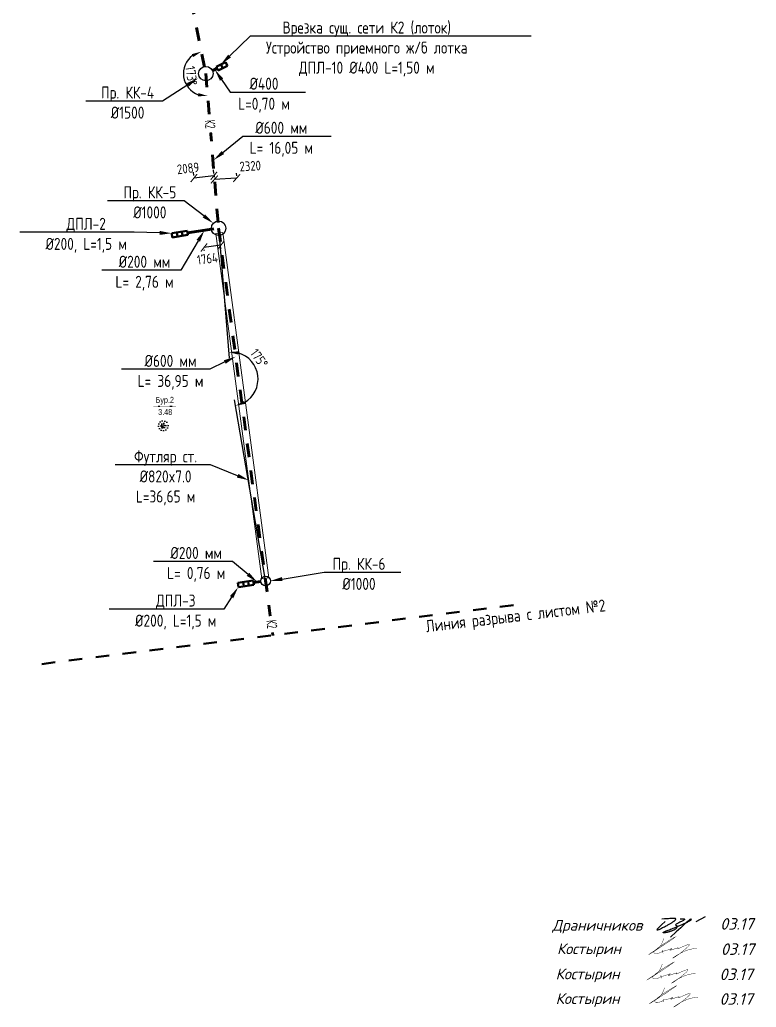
# Model space of a CAD drawing. Header units: millimetres. Extents: x 20530397 to 31271313, y 32794167 to 33532929.
# Drawn here: x 25903322 to 25979847, y 33197458 to 33300070 of the extents above; entities that cross this region are included whole.
import ezdxf
from ezdxf import colors
from ezdxf.entities.mleader import LeaderData, LeaderLine
from ezdxf.math import Vec2, Vec3

# ---------------------------------------------------------------- set-up
doc = ezdxf.new("R2010")
doc.units = ezdxf.units.MM
doc.linetypes.add('CONTI', pattern=[1, 0, 1])
doc.linetypes.add('Штриховая', pattern=[2822.222232818605, 1411.1111164093, -1411.111116409305])
for name, color, linetype in [('BORE', 7, 'CONTI'), ('Выноски', 7, 'Continuous'), ('РАМКА', 7, 'Continuous')]:
    doc.layers.add(name, color=color, linetype=linetype)
for name, color, linetype, lineweight in [('ВК_Текст', 7, 'Continuous', 25), ('Колодца К2', 30, 'Continuous', 30), ('Лотки К2', 30, 'Continuous', 30), ('подпись', 7, 'Continuous', 25), ('Труба К2', 7, 'Continuous', 60)]:
    doc.layers.add(name, color=color, linetype=linetype, lineweight=lineweight)
doc.styles.add('GOST 2.304', font='GOST_0.TTF')
doc.styles.add('GOST_100', font='cs_gost2304.shx', dxfattribs={"width": 0.7, "height": 300})
doc.styles.add('ISO', font='isocpeur.ttf', dxfattribs={"oblique": 15, "height": 2.5})
doc.styles.add('SHRFT', font='TXT', dxfattribs={"width": 0.75})
doc.styles.get("Standard").update_dxf_attribs({"font": 'arial.ttf'})
doc.dimstyles.new('ISO-25', dxfattribs={"dimtxt": 2.5, "dimasz": 2.5, "dimexe": 1.25, "dimexo": 0.625, "dimtad": 1, "dimtxsty": 'Standard', "dimcen": 2.5, "dimadec": 0, "dimazin": 0, "dimtfac": 1, "dimtmove": 0, "dimatfit": 3, "dimfxl": 1, "dimarcsym": 0})
doc.dimstyles.new('STANDARD$0', dxfattribs={"dimscale": 100, "dimtxt": 2.5, "dimasz": 1, "dimexe": 0.5, "dimexo": 2, "dimgap": 1, "dimtad": 1, "dimdec": 0, "dimzin": 0, "dimdsep": 46, "dimtxsty": 'Standard', "dimblk1": 'OBLIQUE', "dimblk2": 'OBLIQUE', "dimsah": 1, "dimcen": 2, "dimadec": 0, "dimazin": 0, "dimtfac": 1, "dimtdec": 4, "dimtofl": 0, "dimtmove": 2, "dimatfit": 3, "dimldrblk": 'OBLIQUE', "dimfxl": 1, "dimtolj": 1, "dimtzin": 0, "dimarcsym": 0})

# ---------------------------------------------------------------- blocks, each defined once
blk = doc.blocks.new('*U4')
at = {"color": 255}
blk.add_wipeout([(-200.00000000000006, 125), (199.99999999999994, 125), (199.9999999999999, -125.00000000000006), (-200.0000000000001, -125.00000000000006)], dxfattribs=at)
at = {"layer": 'ВК_Текст', "insert": (0, 0), "char_height": 250, "attachment_point": 5, "style": 'GOST_100'}
blk.add_mtext('К2', dxfattribs=at)
blk = doc.blocks.new('Косов')
at = {"layer": 'подпись', "color": 5, "lineweight": 30, "const_width": 0.07513148009015776}
blk.add_lwpolyline([(0, 0), (-0.07328898886044044, -0.1937150149605031), (-0.1397563794203052, -0.3641328199355485), (-0.2004995418305953, -0.5143439100787646), (-0.2566158462445856, -0.6474387805438937), (-0.3092026628130498, -0.7665079264847918), (-0.3593573616903996, -0.8746418430550875), (-0.4081773130269539, -0.9749310254086367), (-0.4567598869757603, -1.070465968698954), (-0.506434094245833, -1.16395799083557), (-0.5594555077707355, -1.256601700749684), (-0.6183113410436363, -1.349212530128284), (-0.6854888075556573, -1.442605910658244), (-0.7634751207976933, -1.537597274026666), (-0.8547574942615483, -1.63500205192031), (-0.961823141439254, -1.735635676026163), (-1.087159275821705, -1.840313578031214), (-1.232196190668674, -1.949572188416596), (-1.394136498312946, -2.06283193284105), (-1.569125890850955, -2.179234235757235), (-1.753310060384592, -2.297920521618266), (-1.942834699013019, -2.418032214876803), (-2.133845498833807, -2.538710739985959), (-2.322488151948392, -2.659097521398508), (-2.504908350455707, -2.778333983567336), (-2.674847880744665, -2.893545159917949), (-2.816432906361342, -2.993790519765867), (-2.91138568514566, -3.066113141399114), (-2.941428474932991, -3.097556103105944), (-2.888283533561207, -3.075162483174381), (-2.733673118867273, -2.98597535989245), (-2.459319488689516, -2.817037811548403), (-2.046944900863537, -2.555392916430264), (-1.490260853404379, -2.19603471256903), (-0.8309358050285027, -1.765761076967124), (-0.1226274546318109, -1.29932084636971), (0.5810064988913837, -0.8314628575220695), (1.226308356647905, -0.3969359471695952), (1.75962041974276, -0.03048895205745339), (2.127284989280724, 0.2331292910689626), (2.275644366369534, 0.3591699454646005), (2.169348876885579, 0.3239603392578374), (1.846280945803073, 0.14813246007202), (1.362631022866253, -0.1366055395955073), (0.7745895578216277, -0.4985455072475133), (0.1383470004134324, -0.9059792903869948), (-0.4899061996122782, -1.327198736516607), (-1.053979592510814, -1.730495693139119), (-1.497682728534755, -2.084162007757413), (-1.778595489148529, -2.363301329384626), (-1.909379080644158, -2.570264513074903), (-1.916465040521189, -2.714214215392758), (-1.826284906282808, -2.804313092902703), (-1.665270215426744, -2.849723802169251), (-1.459852505455046, -2.859608999757029), (-1.236463313868398, -2.843131342230322), (-1.021534178167485, -2.80945348615387), (-0.8365743664082856, -2.76655938966951), (-0.683404068875916, -2.71771821722939), (-0.5589212064107869, -2.665020434862754), (-0.4600236998535365, -2.610556508599416), (-0.3836094700441208, -2.556416904468506), (-0.3265764378231779, -2.504692088499723), (-0.2858225240324828, -2.457472526722427), (-0.2582456495113092, -2.416848685166201), (-0.2409497057733461, -2.384538506196805), (-0.2318624670194822, -2.360769837525936), (-0.2291176781220656, -2.345398003201581), (-0.2308490839552633, -2.338278327271723), (-0.2351904293911957, -2.339266133784463), (-0.2402754593051668, -2.348216746787671), (-0.2442379185692971, -2.364985490329559), (-0.2452115520557072, -2.389427688457886), (-0.2418676145284735, -2.420898252668849), (-0.2350274003013055, -2.456750444249906), (-0.2260497135798687, -2.493837111936728), (-0.2162933585684641, -2.529011104464871), (-0.2071171394713929, -2.559125270569893), (-0.1998798604931835, -2.581032458987465), (-0.1959403258383645, -2.59158551845303), (-0.1966573397105549, -2.587637297702145), (-0.2029241089587686, -2.567317067644581), (-0.2137714510074602, -2.533859787885831), (-0.2277645859251152, -2.491776840205716), (-0.2434687337783998, -2.445579606383944), (-0.2594491146376185, -2.399779468200109), (-0.2742709485696651, -2.35888780743403), (-0.2864994556423426, -2.327416005865416), (-0.2946998559259555, -2.309875445273974), (-0.2969990816911832, -2.309120716355551), (-0.2897709140379447, -2.321379245470894), (-0.2689508462667618, -2.341221667896889), (-0.230474371680657, -2.363218618910537), (-0.170276983580834, -2.381940733788497), (-0.08429417527122496, -2.391958647807883), (0.03153855994764854, -2.387842996245467), (0.1812857287720817, -2.364164414378251), (0.3660650047072522, -2.317628573146862), (0.5752067284893201, -2.253481286147348), (0.7950944076617361, -2.179103402639726), (1.012111549766132, -2.101875771883556), (1.21264166234937, -2.029179243138856), (1.383068252950125, -1.968394665665528), (1.509774829115486, -1.926902888723248), (1.579144898385721, -1.912084761572032), (1.583010662750439, -1.928610911074429), (1.534999101974563, -1.970311074503684), (1.454185890268946, -2.028304766736028), (1.359646701844667, -2.093711502647466), (1.270457210912127, -2.157650797114229), (1.205693091681951, -2.211242165012209), (1.184430018363628, -2.24560512121775), (1.225743665168466, -2.251859180606857), (1.342211195730442, -2.224131152077007), (1.520415731369667, -2.168577020612133), (1.740441882831419, -2.094360065217074), (1.982374260862116, -2.010643564897123), (2.226297476203854, -1.926590798657458), (2.452296139603732, -1.851365045503144), (2.640454861804301, -1.794129584439474), (2.770858253551296, -1.764047694471515), (2.830399574328794, -1.767019887128185), (2.833206678580609, -1.795895604034172), (2.800216069490489, -1.840261519337673), (2.752364250240362, -1.889704307187117), (2.71058772401534, -1.933810641730702), (2.695822993998718, -1.962167197116855), (2.729006563373787, -1.964360647494004), (2.831074935323613, -1.929977667010348), (3.015668041441813, -1.852548153736848), (3.267239526957837, -1.74137490143471), (3.562946465513505, -1.609703927787791), (3.879945930748363, -1.470781250479604), (4.195394996301729, -1.337852887194117), (4.486450735814742, -1.224164855614958), (4.730270222926492, -1.142963173425983), (4.904010531278118, -1.107493858310818), (4.990464882817378, -1.127502892461166), (4.994971092719879, -1.198736116099781), (4.928503124469444, -1.313439333957149), (4.802034941550573, -1.463858350763871), (4.62654050744527, -1.642238971250549), (4.412993785638037, -1.840827000147783), (4.172368739612693, -2.051868242186174), (3.915639332853516, -2.267608502096323), (3.65274303159913, -2.481060775397168), (3.38947131310988, -2.688306820762477), (3.130579157403645, -2.886195587654242), (2.880821544496484, -3.071576025534455), (2.644953454405822, -3.241297083865334), (2.4277298671484, -3.392207712108757), (2.233905762739596, -3.521156859727057), (2.06823612119706, -3.624993476182112), (1.935649452800817, -3.700824862479521), (1.841768388879245, -3.746791725798175), (1.792389091022187, -3.761293124860572), (1.79330772082335, -3.742728118389095), (1.850320439871666, -3.68949576510613), (1.969223409760616, -3.599995123734175), (2.155812792080724, -3.472625252995613), (2.415884748423196, -3.305785211612829), (2.752626198529015, -3.100845159682081), (3.158787094745776, -2.871059662794551), (3.624508147569486, -2.632654387915295), (4.139930067496607, -2.401855002009484), (4.695193565022691, -2.194887172042286), (5.280439350646247, -2.02797656497853), (5.885808134861236, -1.917348847783387), (6.50144062816571, -1.879229687421912)], dxfattribs=at)
blk = doc.blocks.new('Драничников')
at = {"layer": 'подпись', "color": 5, "lineweight": 30}
for points in [[(1.856487378461338, 1.954604087917232), (0.9443946431343875, 1.144106291818275), (0.3477724536323876, 0.5765809232253787), (0.01854924306553585, 0.216034698386693), (-0.09134655545642545, 0.0264743335503681), (-0.02998650882352649, -0.02809345503533223), (0.1545578160740888, 0.01633804887757151), (0.4142148523466176, 0.1237755615372862), (0.700913033103916, 0.2582257991919619), (0.974858494128398, 0.389834351016475), (1.22936818189396, 0.513302297891812), (1.466036745546944, 0.6294695936257995), (1.686458834233576, 0.7391761920262638), (1.892229097100312, 0.8432620469010885), (2.084942183293379, 0.9425671120578727), (2.266192741959344, 1.037931341304443), (2.437575422244208, 1.130194688448626), (2.600457517376867, 1.220055009849432), (2.755296896913933, 1.307641772071349), (2.902324074494459, 1.392942344229994), (3.041769563757157, 1.475944095441037), (3.173863878341308, 1.556634394820094), (3.298837531886079, 1.635000611482894), (3.416921038029955, 1.711030114545053), (3.528344910412102, 1.784710273122357), (3.633220458700748, 1.85597556450233), (3.731182176680591, 1.924548898659907), (3.821745354165728, 1.990100293742103), (3.904425280969804, 2.052299767895875), (3.978737246906803, 2.110817339268351), (4.044196541790825, 2.165323026006149), (4.100318455435854, 2.21548684625634), (4.146618277655421, 2.260978818165938), (4.182906808328426, 2.30161237304759), (4.210176887591729, 2.337774594877317), (4.229716865646424, 2.36999598079683), (4.242815092694059, 2.398807027947953), (4.250759918935955, 2.424738233472397), (4.254839694573775, 2.448320094511985), (4.256342769808839, 2.470083108208257), (4.256557494842355, 2.490557771703209), (4.256446974604387, 2.510157746458503), (4.255673332939637, 2.52882935121562), (4.253573448419957, 2.546402069036333), (4.249484199618905, 2.562705382982074), (4.242742465109131, 2.577568776114504), (4.232685123463284, 2.590821731495225), (4.218649053254353, 2.602293732185672), (4.199971133054987, 2.611814261247559), (4.175789305009857, 2.619285429327306), (4.144445765551154, 2.624899857410867), (4.104083774682408, 2.628922794069183), (4.052846592407832, 2.631619487873138), (3.988877478731069, 2.633255187393559), (3.910319693655879, 2.634095141201385), (3.815316497186359, 2.634404597867331), (3.702011149326154, 2.634448805962506), (3.566908052837789, 2.634126718412176), (3.399956181517496, 2.631872105559751), (3.189465651920159, 2.625752442103021), (2.923746580600778, 2.613835202739949), (2.591109084114009, 2.59418786216844), (2.17986327901508, 2.564877895086454), (1.678319281858307, 2.523972776191727), (1.07478720919903, 2.469539980182219)], [(5.304213564505403, 2.566545171817666), (5.525989789249252, 2.566507279164739), (5.707012465710477, 2.566242030593799), (5.851999229185139, 2.565522070187114), (5.965667714969754, 2.56412004202673), (6.052735558360496, 2.561808590194858), (6.117920394653879, 2.558360358773427), (6.165939859146079, 2.553547991844653), (6.201511587133609, 2.547144133490519), (6.228727985138221, 2.53896879360957), (6.24918054458567, 2.529031445364922), (6.26383552812672, 2.517388927735908), (6.273659198412361, 2.504098079702317), (6.279617818093811, 2.489215740243424), (6.282677649822176, 2.472798748338732), (6.283804956248332, 2.454903942967746), (6.283966000023725, 2.435588163109799), (6.283261828222408, 2.414671418663431), (6.278332625613416, 2.391026403202318), (6.26495336138953, 2.363288981219), (6.238899004743075, 2.33009501720619), (6.195944524866036, 2.290080375656601), (6.13186489095142, 2.241880921062716), (6.042435072191438, 2.184132517917192), (5.923430037778417, 2.11547103071274), (5.772778322682825, 2.035290177001627), (5.597022724986346, 1.946015086574505), (5.40485960854835, 1.85082874228226), (5.204985337228436, 1.752914126975099), (5.006096274885749, 1.655454223503966), (4.81688878538057, 1.561632014718953), (4.646059232571361, 1.474630483471003), (4.50230398031897, 1.397632612610266), (4.392159511261866, 1.333022481553826), (4.313522783159442, 1.279988555983721), (4.262130872551779, 1.236920398147845), (4.233720855978277, 1.202207570294661), (4.224029809977878, 1.17423963467246), (4.228794811090438, 1.151406153529251), (4.243752935855241, 1.132096689113666), (4.2646412608118, 1.1147008036736), (4.287841037600515, 1.097772260953604), (4.312310218264088, 1.080521630683165), (4.337650929946108, 1.062323684088312), (4.363465299790619, 1.042553192394621), (4.389355454940983, 1.020584926828008), (4.414923522540903, 0.9957936586141045), (4.439771629734309, 0.9675541589788281), (4.463501903664564, 0.9352411991479244), (4.485609108958897, 0.8983937518434573), (4.50515856017671, 0.8572075957724223), (4.5211082093615, 0.81204271113819), (4.532416008555742, 0.7632590781441877), (4.538039909802592, 0.7112166769936721), (4.536937865144864, 0.6562754878900705), (4.528067826625829, 0.5987954910364692), (4.510387746288529, 0.5391366666364092), (4.482947150086829, 0.4776558371721649), (4.445161859621066, 0.4146971942416258), (4.396539270402286, 0.3506017717214718), (4.336586777941534, 0.2857106034887238), (4.264811777750197, 0.2203647234203459), (4.180721665339775, 0.1549051653927904), (4.083823836221086, 0.08967296328324892), (3.973625685905517, 0.02500915096851486), (3.850127214393183, -0.03873892223265329), (3.715298839638763, -0.1011986452323299), (3.571603584086688, -0.1619910915006813), (3.42150447018048, -0.220737334508101), (3.267464520363887, -0.2770584477246416), (3.111946757081114, -0.3305755046202989), (2.957414202775794, -0.3809095786655234), (2.806329879892132, -0.4276817433304245), (2.660825250159974, -0.470582541948886), (2.521705532455371, -0.509580397310117), (2.389444384940703, -0.5447132020672143), (2.264515465778231, -0.5760188488730478), (2.14739243312988, -0.6035352303804871), (2.038548945158595, -0.6273002392427998), (1.938458660025958, -0.6473517681127419), (1.847595235894914, -0.6637277096434104), (1.76627444487292, -0.6764975336984662), (1.694180514852519, -0.6858570189852458), (1.630839787671107, -0.6920335214214219), (1.575778605166306, -0.6952543969249518), (1.52852330917608, -0.6957470014137357), (1.488600241537824, -0.6937386908056169), (1.455535744089389, -0.6894568210186094), (1.428856158668509, -0.6831287479704429), (1.408122562044696, -0.6749565658105325), (1.393034970715689, -0.6650413216135007), (1.383328136109867, -0.6534588006851436), (1.378736809656857, -0.6402847883314848), (1.378995742785492, -0.6255950698584911), (1.383839686925171, -0.6094654305723566), (1.393003393504841, -0.5919716557787069), (1.406221613953676, -0.5731895307836226), (1.424056422623948, -0.5529169614379157), (1.45037918556261, -0.529840335771496), (1.489888591739145, -0.5023681623591187), (1.547283330123378, -0.4689089497754821), (1.62726208968536, -0.4278712065953414), (1.734523559394802, -0.377663441393338), (1.873766428221643, -0.3166941627443975), (2.049689385135366, -0.2433718792230479), (2.26488491914472, -0.1568061134842651), (2.513520719411076, -0.05891044450368099), (2.787658275134618, 0.04770053466285162), (3.079359075515981, 0.1604122309597074), (3.38068460975478, 0.2766100513307492), (3.683696367051084, 0.3936794027205792), (3.980455836605529, 0.5090056920730603), (4.263024507617843, 0.6199743263326241), (4.5251090419722, 0.724501209585128), (4.766996792286704, 0.8226242344834986), (4.99062028386345, 0.914911790822714), (5.197912042004873, 1.00193226839724), (5.390804592012614, 1.084254057001999), (5.571230459189451, 1.16244554643157), (5.741122168837023, 1.237075126480875), (5.902412246257427, 1.308711186944436), (6.05675217957662, 1.377865278637728), (6.204669308215216, 1.444821596457928), (6.346409934417807, 1.509807496323162), (6.482220360428528, 1.573050334151048), (6.61234688849197, 1.634777465859713), (6.737035820852157, 1.695216247367), (6.856533459753791, 1.754594034590809), (6.971086107441351, 1.813138183448928), (7.08082638820008, 1.870975002784689), (7.185432214479761, 1.927826613142884), (7.284467820770828, 1.983314087993733), (7.377497441564174, 2.037058500807404), (7.464085311350459, 2.088680925054064), (7.543795664620461, 2.13780243420382), (7.616192735864956, 2.184044101726897), (7.68084075957438, 2.227027001093518), (7.737357651497859, 2.266441675637566), (7.785576052418378, 2.302256548148193), (7.825382284376474, 2.334509511278725), (7.856662669413595, 2.363238457681689), (7.879303529570734, 2.388481280010183), (7.893191186888771, 2.410275870917417), (7.898211963409153, 2.42866012305609), (7.894252181172305, 2.443671929079471), (7.881291314991586, 2.455199189888845), (7.85968145076788, 2.462529839380466), (7.829867827173189, 2.464801819698891), (7.792295682880308, 2.461153072988736), (7.747410256561921, 2.450721541394671), (7.695656786890481, 2.432645167061423), (7.637480512538446, 2.406061892133607), (7.573326672178382, 2.370109658755837), (7.496093551097147, 2.317453080854989), (7.368491621038743, 2.214863459486196), (7.145684400361802, 2.022638767487081), (6.782835407424159, 1.701076977695152), (6.235108160584218, 1.210476062947862), (5.457666178200952, 0.5111339960826058), (4.405672978632197, -0.4366512500631075), (3.034292080235446, -1.672581702652224)], [(8.980710327489533, 1.965112983677784), (11.17302765845113, 3.080672687485674)]]:
    blk.add_lwpolyline(points, dxfattribs=at)
blk = doc.blocks.new('BL_985')
at = {"color": 0}
for radius in [2, 1, 0.8, 0.6, 0.4, 0.2]:
    blk.add_circle((0, 0), radius, dxfattribs=at)
blk = doc.blocks.new('_ArchTick')
at = {"color": 0, "linetype": 'ByBlock', "const_width": 0.15}
blk.add_lwpolyline([(-0.5, -0.5), (0.5, 0.5)], dxfattribs=at)
blk = doc.blocks.new('*D264')
at = {"color": 0, "lineweight": -2, "transparency": 16777216}
for p, q in [((25923507.35937031, 33283992.35272188), (25923523.84150923, 33283720.35559991)), ((25925854.81233939, 33283611.14625856), (25923538.96295699, 33283470.81333532)), ((25925823.2087527, 33284132.68564512), (25925839.69089162, 33283860.68852315))]:
    blk.add_line(p, q, dxfattribs=at)
at = {"color": 0, "lineweight": -2, "transparency": 16777216, "xscale": 750.0000000000001, "yscale": 750.0000000000001, "zscale": 750.0000000000001}
for p, rotation in [((25923538.96295699, 33283470.81333532), 183.4676971899024), ((25925854.81233939, 33283611.14625856), 3.467697189902461)]:
    blk.add_blockref('_ArchTick', p, dxfattribs=dict(at, rotation=rotation))
at = {"color": 0, "transparency": 16777216, "insert": (25927268.2287857, 33284872.25930611), "char_height": 1000, "attachment_point": 5, "rotation": 3.4676971899024376, "style": 'GOST 2.304'}
blk.add_mtext('\\A1;2320', dxfattribs=at)
blk = doc.blocks.new('_Oblique')
at = {"color": 0, "linetype": 'ByBlock', "lineweight": -2}
blk.add_line((-0.5, -0.5), (0.5, 0.5), dxfattribs=at)
blk = doc.blocks.new('*D265')
at = {"color": 0, "lineweight": -2, "transparency": 16777216}
for p, q in [((25921350.32192694, 33284227.59342286), (25921391.19171541, 33283869.37699967)), ((25923494.81496262, 33283857.7626498), (25921419.53097636, 33283620.98842045)), ((25923425.6059132, 33284464.36765222), (25923466.47570167, 33284106.15122902))]:
    blk.add_line(p, q, dxfattribs=at)
at = {"color": 0, "lineweight": -2, "transparency": 16777216, "xscale": 750.0000000000001, "yscale": 750.0000000000001, "zscale": 750.0000000000001}
for p, rotation in [((25921419.53097636, 33283620.98842045), 186.5088709121427), ((25923494.81496262, 33283857.7626498), 6.508870912142672)]:
    blk.add_blockref('_ArchTick', p, dxfattribs=dict(at, rotation=rotation))
at = {"color": 0, "transparency": 16777216, "insert": (25920811.98075536, 33284637.04439445), "char_height": 1000, "attachment_point": 5, "rotation": 6.508870912142691, "style": 'GOST 2.304'}
blk.add_mtext('\\A1;2089', dxfattribs=at)
blk = doc.blocks.new('*D266')
at = {"color": 0, "lineweight": -2, "transparency": 16777216}
for p, q in [((25924213.11806471, 33276633.30107801), (25922464.90092169, 33276401.2583678)), ((25924257.67852078, 33276297.58118779), (25924246.01233622, 33276385.47459253)), ((25922509.46137776, 33276065.53847758), (25922497.7951932, 33276153.43188233))]:
    blk.add_line(p, q, dxfattribs=at)
at = {"color": 0, "lineweight": -2, "transparency": 16777216, "xscale": 750.0000000000001, "yscale": 750.0000000000001, "zscale": 750.0000000000001}
for p, rotation in [((25922464.90092169, 33276401.2583678), 187.5607355935661), ((25924213.11806471, 33276633.30107801), 7.560735593566106)]:
    blk.add_blockref('_ArchTick', p, dxfattribs=dict(at, rotation=rotation))
at = {"color": 0, "transparency": 16777216, "insert": (25922815.79642777, 33275232.98581701), "char_height": 1000, "attachment_point": 5, "rotation": 7.560735593566124, "style": 'GOST 2.304'}
blk.add_mtext('\\A1;1764', dxfattribs=at)
blk = doc.blocks.new('*D270')
at = {"color": 0, "lineweight": -2, "transparency": 16777216}
blk.add_arc((25917192.46538109, 33321402.50377138), 1937.996858365994, 311.3748422971382, 70.08371149421554, dxfattribs=at)
at = {"color": 0, "transparency": 16777216}
for points in [[(25917838.21347831, 33323058.55030075), (25917867.06233075, 33323390.63290316), (25916856.3900973, 33323311.13815928)], [(25918547.61440445, 33319798.97341195), (25918399.28013915, 33320097.48313851), (25917577.91809212, 33319503.22547934)]]:
    blk.add_solid(points, dxfattribs=at)
at = {"color": 0, "transparency": 16777216, "insert": (25919894.87749412, 33321914.56015423), "char_height": 1000, "attachment_point": 5, "rotation": 280.72927689566484, "style": 'GOST 2.304'}
blk.add_mtext('179°', dxfattribs=at)
blk = doc.blocks.new('*D271')
at = {"color": 0, "lineweight": -2, "transparency": 16777216}
blk.add_arc((25922657.78623055, 33294472.70161612), 2329.823895847014, 126.2573121754955, 249.9135126057339, dxfattribs=at)
at = {"color": 0, "transparency": 16777216}
for points in [[(25921212.46926235, 33296503.81686281), (25921347.32895443, 33296198.98252327), (25922194.402127, 33296755.9787693)], [(25921879.94920994, 33292449.75485154), (25921835.32215645, 33292119.42238688), (25922848.63307717, 33292150.70745876)]]:
    blk.add_solid(points, dxfattribs=at)
at = {"color": 0, "transparency": 16777216, "insert": (25921155.5452939, 33294259.29127628), "char_height": 1000, "attachment_point": 5, "rotation": 278.0854123906076, "style": 'GOST 2.304'}
blk.add_mtext('173°', dxfattribs=at)
blk = doc.blocks.new('*D293')
at = {"color": 0, "lineweight": -2, "transparency": 16777216}
for p, q in [((25924004.19439162, 33278091.2316643), (25925086.79181123, 33264919.49250528)), ((25928818.04111652, 33242009.25998949), (25925635.68142625, 33260581.2736643))]:
    blk.add_line(p, q, dxfattribs=at)
blk.add_arc((25925266.06264743, 33262738.34127538), 2813.506047605579, 300.1966347651452, 74.2253375342253, dxfattribs=at)
at = {"color": 0, "transparency": 16777216}
for points in [[(25926014.84314276, 33265279.99719411), (25926047.01186597, 33265611.77465621), (25925035.59511806, 33265542.39209478)], [(25926738.06345712, 33260149.96056685), (25926624.27551443, 33260463.27098036), (25925741.23824526, 33259965.25194556)]]:
    blk.add_solid(points, dxfattribs=at)
at = {"color": 0, "transparency": 16777216, "insert": (25928192.73778323, 33264879.01698804), "char_height": 1000, "attachment_point": 5, "rotation": 306.18308337467766, "style": 'GOST 2.304'}
blk.add_mtext('175°', dxfattribs=at)

msp = doc.modelspace()

# ---------------------------------------------------------------- linework, layer by layer
at = {"color": 6, "lineweight": 20}
for p, q in [((25923682.53693682, 33277862.52796214), (25924405.80650519, 33277958.93826934)), ((25928465.79536002, 33241978.55086175), (25923682.53693682, 33277862.52796214)), ((25929189.06493018, 33242074.96116919), (25924405.80650519, 33277958.93826934)), ((25928465.79536002, 33241978.55086175), (25929189.06493018, 33242074.96116921))]:
    msp.add_line(p, q, dxfattribs=at)
at = {"layer": 'BORE', "color": 5}
msp.add_line((25917228.30179533, 33259918.26173689), (25919525.17679533, 33259918.26173689), dxfattribs=at)
at = {"layer": 'Колодца К2'}
for centre, radius in [((25922657.78623055, 33294472.70161611), 750), ((25923987.29625357, 33278404.44608577), 750), ((25928863.43401314, 33241756.65520519), 500)]:
    msp.add_circle(centre, radius, dxfattribs=at)
at = {"layer": 'Лотки К2', "lineweight": 50}
for p, q in [((25923739.99735234, 33295187.99646073, 110771.8653617253), (25924702.52915672, 33295672.00177285, -26328.33420621324)), ((25923739.99735234, 33295187.99646073, 110771.8653617253), (25923934.69749021, 33294800.80014219, -110771.8653617253)), ((25923934.69749021, 33294800.80014219, -110771.8653617253), (25924897.22929459, 33295284.80545431, -247872.0649296637)), ((25924221.26325453, 33295429.99911679, 84443.53115551201), (25924415.9633924, 33295042.80279825, -137100.1995679385)), ((25924702.52915672, 33295672.00177285, -26328.33420621324), (25924897.22929459, 33295284.80545431, -247872.0649296637)), ((25919107.54835533, 33277886.04131809, 300528.7333419871), (25920704.78038191, 33278131.98692298, 221543.7307228)), ((25919107.54835533, 33277886.04131809, 300528.7333419871), (25919173.50581761, 33277457.6971271, 78985.00261853656)), ((25919173.50581761, 33277457.6971271, 78985.00261853656), (25920770.7378442, 33277703.642732)), ((25919639.95903086, 33277968.02318638, 274200.3991357738), (25919705.91649315, 33277539.6789954, 52656.66841232334)), ((25920172.36970638, 33278050.00505468, 247872.0649295606), (25920238.32716867, 33277621.66086369, 26328.33420611016)), ((25920704.78038191, 33278131.98692298, 221543.7307228), (25920770.7378442, 33277703.642732)), ((25925994.72134255, 33241547.68900045, 219625.3029322454), (25927591.95336913, 33241793.63460534, 140640.3003130584)), ((25925994.72134255, 33241547.68900045, 219625.3029322454), (25926060.67880483, 33241119.34480945, -1918.427791205104)), ((25926527.13201808, 33241629.67086874, 193296.9687260322), (25926593.08948037, 33241201.32667776, -28246.76199741832)), ((25927059.5426936, 33241711.65273704, 166968.634519819), (25927125.50015589, 33241283.30854605, -54575.0962036315)), ((25927591.95336913, 33241793.63460534, 140640.3003130584), (25927657.91083142, 33241365.29041436, -80903.43040974166)), ((25926060.67880483, 33241119.34480945, -1918.427791205104), (25927657.91083142, 33241365.29041436, -80903.43040974166))]:
    msp.add_line(p, q, dxfattribs=at)
at = {"layer": 'Труба К2', "linetype": 'Штриховая'}
msp.add_line((25923339.68653984, 33294784.97067988), (25923837.34714153, 33294994.39820156), dxfattribs=at)
at = {"layer": 'Труба К2', "linetype": 'Штриховая', "ltscale": 20}
for p, q in [((25920737.75911305, 33277917.81482749, 110771.8653614), (25923492.81024806, 33278330.39481734)), ((25927624.93210027, 33241579.46250985, 29868.43495165836), (25928367.80182939, 33241690.71024003))]:
    msp.add_line(p, q, dxfattribs=at)
at = {"layer": 'Труба К2', "linetype": 'Штриховая'}
msp.add_lwpolyline([(25918228.5268831, 33348557.23025773), (25918114.69454375, 33337347.51658675), (25916005.68666912, 33328142.44202258), (25917192.46538109, 33321402.50377138), (25922657.78623055, 33294472.70161611), (25923978.59604503, 33278402.68145905), (25929619.09935137, 33236087.65819754)], dxfattribs=at)

# ---------------------------------------------------------------- block references
at = {"color": 1, "xscale": 532.4000000000002, "yscale": 532.4000000000002, "zscale": 532.4000000000002}
for p in [(25970233.08062858, 33204571.7856616), (25970090.41382692, 33201958.48950089), (25970328.19182969, 33199487.3194998)]:
    msp.add_blockref('Косов', p, dxfattribs=at)
at = {"layer": 'BORE', "color": 5, "lineweight": 60, "xscale": 250, "yscale": 250, "zscale": 250}
msp.add_blockref('BL_985', (25918238.28838429, 33257894.64814331), dxfattribs=at)
at = {"layer": 'подпись', "color": 1, "ltscale": 100, "xscale": 448, "yscale": 448, "zscale": 448}
msp.add_blockref('Драничников', (25969568.90226446, 33205498.10059115), dxfattribs=at)

# ---------------------------------------------------------------- texts
at = {"insert": (25945439.34759612, 33237661.3026915), "char_height": 1250, "attachment_point": 1, "rotation": 6.701140110572944, "style": 'GOST 2.304'}
msp.add_mtext_dynamic_manual_height_columns('Линия разрыва с листом №2', width=25694.82587944716, gutter_width=12.5, heights=[0], dxfattribs=at)
at = {"layer": 'BORE', "color": 5, "style": 'SHRFT', "width": 0.75}
for s, p in [(' Бур.2', (25917228.30179533, 33260261.39995482)), ('3.48', (25917704.67383704, 33258998.3072963))]:
    msp.add_text(s, height=625, dxfattribs=at).set_placement(p)
at = {"layer": 'РАМКА', "style": 'ISO', "oblique": 15}
for s, height, p in [('Драничников', 1120, (25958657.64012529, 33205417.80363092)), ('03.17', 1200, (25976107.19990847, 33205520.06530675)), ('Костырин', 1120, (25959149.10556515, 33202974.2272725)), ('03.17', 1200, (25976175.78512132, 33202894.84830037)), ('Костырин', 1120, (25959006.43876348, 33200360.93111178)), ('03.17', 1200, (25976033.11831966, 33200281.55213965)), ('Костырин', 1120, (25959006.43876348, 33197795.10033643)), ('03.17', 1200, (25976033.11831966, 33197715.7213643))]:
    msp.add_text(s, height=height, dxfattribs=at).set_placement(p)

# ---------------------------------------------------------------- dimensions: what is measured, and where the dimension line sits
dim = msp.add_angular_dim_2l(base=(25919024.62305234, 33320770.81548535), line1=((25917192.46538109, 33321402.50377138), (25922657.78623055, 33294472.70161611)), line2=((25916005.68666912, 33328142.44202258), (25917192.46538109, 33321402.50377138)), dimstyle='ISO-25', override={"dimscale": 500.0000000000001, "dimtxt": 2, "dimasz": 2, "dimtxsty": 'GOST 2.304'})
dim.commit()
dim.dimension.update_dxf_attribs({"geometry": '*D270', "text_midpoint": (25919894.87749412, 33321914.56015423)})
for base, p1, p2, angle, picture, middle in [((25923538.96295699, 33283470.81333532), (25925883.69454375, 33283134.51658675, 3393), (25923567.84516136, 33282994.18366351), 183.46769718990802, '*D264', (25927268.2287857, 33284872.25930611)), ((25921419.53097636, 33283620.98842045), (25923538.96295699, 33283470.81333532), (25921463.67897072, 33283234.03910597), 186.5088709121311, '*D265', (25920811.98075536, 33284637.04439445)), ((25922464.90092169, 33276401.2583678), (25924126.10143476, 33277288.88712968), (25922377.88429174, 33277056.84441948), 187.56073559344614, '*D266', (25922815.79642777, 33275232.98581701))]:
    dim = msp.add_linear_dim(base=base, p1=p1, p2=p2, angle=angle, dimstyle='STANDARD$0', override={"dimscale": 500.0000000000001, "dimtxt": 2, "dimasz": 1.5, "dimtxsty": 'GOST 2.304', "dimblk1": 'ArchTick', "dimblk2": 'ArchTick'})
    dim.commit()
    dim.dimension.update_dxf_attribs({"geometry": picture, "text_midpoint": middle, "dimtype": 161})

# ---------------------------------------------------------------- leaders
at = {"layer": 'Выноски', "color": 0, "lineweight": -2}
ml = msp.add_multileader_mtext('Standard', dxfattribs=at)
ml.set_content('{\\C0;Врезка сущ. сети К2 (лоток)\\PУстройство приемного ж/б лотка\\PДПЛ-10 %%C400 L=1,50 м}', color=5, style='GOST 2.304')
ml.set_leader_properties(lineweight=-3)
ml.build(insert=Vec2(0, 0))
ml.multileader.update_dxf_attribs({"text_left_attachment_type": 6, "text_right_attachment_type": 6, "dogleg_length": 1, "arrow_head_size": 1250, "scale": 500})
ctx = ml.context
ctx.base_point, ctx.scale, ctx.char_height, ctx.arrow_head_size, ctx.landing_gap_size, ctx.plane_origin = Vec3(25927390.83986199, 33298384.4852262), 500, 1250, 1250, 900, Vec3(25923715.81459492, 33273004.09468586)
ctx.left_attachment, ctx.right_attachment, ctx.text_align_type = 6, 6, 1
notes = []
notes.append((ctx, [(0, (1, 1, 0), (25927290.99209632, 33298384.4852262), (1, 0), 99.84776566922665, [(1, [(25924221.26325453, 33295429.99911679)], 0, [])])]))
ctx.mtext.insert, ctx.mtext.alignment, ctx.mtext.flow_direction = Vec3(25939375.09647385, 33299884.4852262), 2, 5
ml = msp.add_multileader_mtext('Standard', dxfattribs=at)
ml.set_content('{\\C0;Пр. КК-4\\P%%C1500}', color=5, style='GOST 2.304')
ml.set_leader_properties(lineweight=-3)
ml.build(insert=Vec2(0, 0))
ml.multileader.update_dxf_attribs({"text_left_attachment_type": 6, "text_right_attachment_type": 6, "dogleg_length": 1, "arrow_head_size": 1250, "scale": 500})
ctx = ml.context
ctx.base_point, ctx.scale, ctx.char_height, ctx.arrow_head_size, ctx.landing_gap_size, ctx.plane_origin = Vec3(25911004.8182852, 33291627.47038371), 500, 1250, 1250, 900, Vec3(25922870.04163932, 33274372.01087406)
ctx.left_attachment, ctx.right_attachment, ctx.text_align_type = 6, 6, 1
notes.append((ctx, [(1, (1, 1, 0), (25918149.48377782, 33291627.47038371), (-1, 0), 99.84776566922665, [(1, [(25921834.85808445, 33293990.72356804)], 0, [])])]))
ctx.mtext.insert, ctx.mtext.alignment, ctx.mtext.flow_direction = Vec3(25914527.22714867, 33293127.47038371), 2, 5
ml = msp.add_multileader_mtext('Standard', dxfattribs=at)
ml.set_content('{\\C0;Пр. КК-5\\P%%C1000}', color=5, style='GOST 2.304')
ml.set_leader_properties(lineweight=-3)
ml.build(insert=Vec2(0, 0))
ml.multileader.update_dxf_attribs({"text_left_attachment_type": 6, "text_right_attachment_type": 6, "dogleg_length": 1, "arrow_head_size": 1250, "scale": 500})
ctx = ml.context
ctx.base_point, ctx.scale, ctx.char_height, ctx.arrow_head_size, ctx.landing_gap_size, ctx.plane_origin = Vec3(25913372.21210604, 33281263.01516477, 4288), 500, 1250, 1250, 900, Vec3(25910996.38092893, 33260694.61603592, 4288)
ctx.left_attachment, ctx.right_attachment, ctx.text_align_type = 6, 6, 1
notes.append((ctx, [(1, (1, 1, 0), (25920405.98844314, 33281263.01516477, 4288), (-1, 0), 99.84776566922665, [(1, [(25923441.3095352, 33278918.64303574, 4288)], 0, [])])]))
ctx.mtext.insert, ctx.mtext.alignment, ctx.mtext.flow_direction = Vec3(25916839.17639175, 33282763.01516477, 4288), 2, 5
ml = msp.add_multileader_mtext('Standard', dxfattribs=at)
ml.set_content('{\\C0;ДПЛ-2\\P%%C200, L=1,5 м}', color=5, style='GOST 2.304')
ml.set_leader_properties(lineweight=-3)
ml.build(insert=Vec2(0, 0))
ml.multileader.update_dxf_attribs({"text_left_attachment_type": 6, "text_right_attachment_type": 6, "dogleg_length": 1, "arrow_head_size": 1250, "scale": 500})
ctx = ml.context
ctx.base_point, ctx.scale, ctx.char_height, ctx.arrow_head_size, ctx.landing_gap_size, ctx.plane_origin = Vec3(25905331.58332737, 33277988.73472042), 500, 1250, 1250, 900, Vec3(25904153.49404684, 33257564.66066551)
ctx.left_attachment, ctx.right_attachment, ctx.text_align_type = 6, 6, 1
notes.append((ctx, [(1, (1, 1, 0), (25915217.49256552, 33277988.73472042), (-1, 0), 99.84776566922665, [(1, [(25919107.54835533, 33277886.04131809)], 0, [])])]))
ctx.mtext.insert, ctx.mtext.alignment, ctx.mtext.flow_direction = Vec3(25910224.61406361, 33279488.73472042), 2, 5
ml = msp.add_multileader_mtext('Standard', dxfattribs=at)
ml.set_content('{\\C0;%%C200 мм\\PL= 2,76 м}', color=5, style='GOST 2.304')
ml.set_leader_properties(lineweight=-3)
ml.build(insert=Vec2(0, 0))
ml.multileader.update_dxf_attribs({"text_left_attachment_type": 6, "text_right_attachment_type": 6, "dogleg_length": 1, "arrow_head_size": 1250, "scale": 500})
ctx = ml.context
ctx.base_point, ctx.scale, ctx.char_height, ctx.arrow_head_size, ctx.landing_gap_size, ctx.plane_origin = Vec3(25912602.66384203, 33274048.79626007), 500, 1250, 1250, 900, Vec3(25882753.47278326, 33260759.95382512)
ctx.left_attachment, ctx.right_attachment, ctx.text_align_type = 6, 6, 1
notes.append((ctx, [(1, (1, 1, 0), (25920076.13562486, 33274048.79626007), (-1, 0), 99.84776566922665, [(1, [(25922505.31208153, 33278190.415963)], 0, [])])]))
ctx.mtext.insert, ctx.mtext.alignment, ctx.mtext.flow_direction = Vec3(25916289.47585061, 33275548.79626007), 2, 5
ml = msp.add_multileader_mtext('Standard', dxfattribs=at)
ml.set_content('{\\C0;%%C600 мм\\PL= 36,95 м}', color=5, style='GOST 2.304')
ml.set_leader_properties(lineweight=-3)
ml.build(insert=Vec2(0, 0))
ml.multileader.update_dxf_attribs({"text_left_attachment_type": 6, "text_right_attachment_type": 6, "dogleg_length": 1, "arrow_head_size": 1250, "scale": 500})
ctx = ml.context
ctx.base_point, ctx.scale, ctx.char_height, ctx.arrow_head_size, ctx.landing_gap_size, ctx.plane_origin = Vec3(25914990.06333229, 33263746.34155335), 500, 1250, 1250, 900, Vec3(25898932.97147977, 33248633.29835042)
ctx.left_attachment, ctx.right_attachment, ctx.text_align_type = 6, 6, 1
notes.append((ctx, [(1, (1, 1, 0), (25923088.98186279, 33263746.34155335), (-1, 0), 99.84776566922665, [(1, [(25925756.7481233, 33265062.99482685)], 0, [])])]))
ctx.mtext.insert, ctx.mtext.alignment, ctx.mtext.flow_direction = Vec3(25918989.59871471, 33265246.34155335), 2, 5
ml = msp.add_multileader_mtext('Standard', dxfattribs=at)
ml.set_content('{\\C0;Футляр ст.\\P%%C820x7.0\\PL=36,65 м}', color=5, style='GOST 2.304')
ml.set_leader_properties(lineweight=-3)
ml.build(insert=Vec2(0, 0))
ml.multileader.update_dxf_attribs({"text_left_attachment_type": 6, "text_right_attachment_type": 6, "dogleg_length": 1, "arrow_head_size": 1250, "scale": 500})
ctx = ml.context
ctx.base_point, ctx.scale, ctx.char_height, ctx.arrow_head_size, ctx.landing_gap_size, ctx.plane_origin = Vec3(25913926.87237809, 33253823.39502408, -4000), 500, 1250, 1250, 900, Vec3(25912073.11657237, 33234645.29034187, -4000)
ctx.left_attachment, ctx.right_attachment, ctx.text_align_type = 6, 6, 1
notes.append((ctx, [(1, (1, 1, 0), (25923126.5771845, 33253823.39502408, -4000), (-1, 0), 99.84776566922665, [(1, [(25927113.74878159, 33252224.99988981, -4000)], 0, [])])]))
ctx.mtext.insert, ctx.mtext.alignment, ctx.mtext.flow_direction = Vec3(25918476.80089846, 33255323.39502408, -4000), 2, 5
ml = msp.add_multileader_mtext('Standard', dxfattribs=at)
ml.set_content('{\\C0;%%C200 мм\\PL= 0,76 м}', color=5, style='GOST 2.304')
ml.set_leader_properties(lineweight=-3)
ml.build(insert=Vec2(0, 0))
ml.multileader.update_dxf_attribs({"text_left_attachment_type": 6, "text_right_attachment_type": 6, "dogleg_length": 1, "arrow_head_size": 1250, "scale": 500})
ctx = ml.context
ctx.base_point, ctx.scale, ctx.char_height, ctx.arrow_head_size, ctx.landing_gap_size, ctx.plane_origin = Vec3(25917969.44280842, 33243789.24096698), 500, 1250, 1250, 900, Vec3(25886575.87816769, 33229863.18640135)
ctx.left_attachment, ctx.right_attachment, ctx.text_align_type = 6, 6, 1
notes.append((ctx, [(1, (1, 1, 0), (25925442.91459124, 33243789.24096698), (-1, 0), 99.84776566922665, [(1, [(25927996.36696483, 33241635.08637494)], 0, [])])]))
ctx.mtext.insert, ctx.mtext.alignment, ctx.mtext.flow_direction = Vec3(25921656.25481699, 33245289.24096698), 2, 5
ml = msp.add_multileader_mtext('Standard', dxfattribs=at)
ml.set_content('{\\C0;ДПЛ-3\\P%%C200, L=1,5 м}', color=5, style='GOST 2.304')
ml.set_leader_properties(lineweight=-3)
ml.build(insert=Vec2(0, 0))
ml.multileader.update_dxf_attribs({"text_left_attachment_type": 6, "text_right_attachment_type": 6, "dogleg_length": 1, "arrow_head_size": 1250, "scale": 500})
ctx = ml.context
ctx.base_point, ctx.scale, ctx.char_height, ctx.arrow_head_size, ctx.landing_gap_size, ctx.plane_origin = Vec3(25914637.54165104, 33238838.32561757, 25.30715397465974), 500, 1250, 1250, 900, Vec3(25911067.31835464, 33220791.91170323, 25.30715397465974)
ctx.left_attachment, ctx.right_attachment, ctx.text_align_type = 6, 6, 1
notes.append((ctx, [(1, (1, 1, 0), (25924523.45088919, 33238838.32561757, 25.30715397465974), (-1, 0), 99.84776566922665, [(1, [(25926021.37266313, 33241113.29235581, 25.30715397465974)], 0, [])])]))
ctx.mtext.insert, ctx.mtext.alignment, ctx.mtext.flow_direction = Vec3(25919530.57238729, 33240338.32561757, 25.30715397465974), 2, 5
for ctx, leaders in notes:
    for number, flags, end, landing, length, lines in leaders:
        leader = LeaderData()
        leader.index, (leader.has_last_leader_line, leader.has_dogleg_vector, leader.attachment_direction) = number, flags
        leader.last_leader_point, leader.dogleg_vector, leader.dogleg_length = Vec3(end), Vec3(landing), length
        for number, points, colour, breaks in lines:
            line = LeaderLine()
            line.index, line.vertices, line.color, line.breaks = number, Vec3.list(points), colors.encode_raw_color(colour), breaks
            leader.lines.append(line)
        ctx.leaders.append(leader)

# ---------------------------------------------------------------- next in the draw order: block references
at = {"layer": 'ВК_Текст'}
for p, xscale, yscale, zscale, rotation in [((25923103.38967602, 33289211.27568065), 4.266666666666673, 4.266666666666673, 4.266666666666673, 274.0143428413152), ((25929517.8945463, 33237259.26319583), 4.266666666666672, 4.266666666666672, 4.266666666666672, 276.6079929313191)]:
    msp.add_blockref('*U4', p, dxfattribs=dict(at, xscale=xscale, yscale=yscale, zscale=zscale, rotation=rotation))

# ---------------------------------------------------------------- next in the draw order: linework, layer by layer
at = {"color": 1, "linetype": 'Штриховая', "lineweight": 50}
msp.add_line((25954620.43081139, 33239234.64296964), (25905486.35586645, 33233109.61340903), dxfattribs=at)

# ---------------------------------------------------------------- next in the draw order: dimensions: what is measured, and where the dimension line sits
dim = msp.add_angular_dim_2l(base=(25920479.60004414, 33295299.49319989), line1=((25922657.78623055, 33294472.70161611), (25923978.59604503, 33278402.68145905)), line2=((25917192.46538109, 33321402.50377138), (25922657.78623055, 33294472.70161611)), dimstyle='ISO-25', override={"dimscale": 500.0000000000001, "dimtxt": 2, "dimasz": 2, "dimtxsty": 'GOST 2.304'})
dim.commit()
dim.dimension.update_dxf_attribs({"geometry": '*D271', "text_midpoint": (25921155.5452939, 33294259.29127628)})
dim = msp.add_angular_dim_2l(base=(25927875.59010866, 33261686.58906645), line1=((25928870.81952602, 33241701.24913012), (25933443.12240512, 33215017.63072728)), line2=((25922657.78623055, 33294472.70161611), (25923978.59604503, 33278402.68145905)), dimstyle='ISO-25', override={"dimscale": 500.0000000000001, "dimtxt": 2, "dimasz": 2, "dimtxsty": 'GOST 2.304'})
dim.commit()
dim.dimension.update_dxf_attribs({"geometry": '*D293', "text_midpoint": (25927536.94087704, 33264399.34348676), "dimtype": 162})

# ---------------------------------------------------------------- next in the draw order: leaders
at = {"layer": 'Выноски', "color": 0, "lineweight": -2}
ml = msp.add_multileader_mtext('Standard', dxfattribs=at)
ml.set_content('{\\C0;%%C400\\PL=0,70 м}', color=5, style='GOST 2.304')
ml.set_leader_properties(lineweight=-3)
ml.build(insert=Vec2(0, 0))
ml.multileader.update_dxf_attribs({"text_left_attachment_type": 6, "text_right_attachment_type": 6, "dogleg_length": 1, "arrow_head_size": 1250, "scale": 500})
ctx = ml.context
ctx.base_point, ctx.scale, ctx.char_height, ctx.arrow_head_size, ctx.landing_gap_size, ctx.plane_origin = Vec3(25925268.46348728, 33292552.16535121), 500, 1250, 1250, 900, Vec3(25922404.51578959, 33266181.86894558)
ctx.left_attachment, ctx.right_attachment, ctx.text_align_type = 6, 6, 1
notes = []
notes.append((ctx, [(0, (1, 1, 0), (25925168.61572161, 33292552.16535121), (1, 0), 99.84776566922665, [(1, [(25923588.51684069, 33294889.68444072)], 0, [])])]))
ctx.mtext.insert, ctx.mtext.alignment, ctx.mtext.flow_direction = Vec3(25928701.07606769, 33294052.16535121), 2, 5
ml = msp.add_multileader_mtext('Standard', dxfattribs=at)
ml.set_content('{\\C0;%%C600 мм\\PL= 16,05 м}', color=5, style='GOST 2.304')
ml.set_leader_properties(lineweight=-3)
ml.build(insert=Vec2(0, 0))
ml.multileader.update_dxf_attribs({"text_left_attachment_type": 6, "text_right_attachment_type": 6, "dogleg_length": 1, "arrow_head_size": 1250, "scale": 500})
ctx = ml.context
ctx.base_point, ctx.scale, ctx.char_height, ctx.arrow_head_size, ctx.landing_gap_size, ctx.plane_origin = Vec3(25926593.97002142, 33287972.49137223), 500, 1250, 1250, 900, Vec3(25910725.92528541, 33266848.8723033)
ctx.left_attachment, ctx.right_attachment, ctx.text_align_type = 6, 6, 1
notes.append((ctx, [(0, (1, 1, 0), (25926494.12225575, 33287972.49137223), (1, 0), 99.84776566922665, [(1, [(25923464.98482941, 33285484.79475486)], 0, [])])]))
ctx.mtext.insert, ctx.mtext.alignment, ctx.mtext.flow_direction = Vec3(25930504.15586845, 33289472.49137223), 2, 5
ml = msp.add_multileader_mtext('Standard', dxfattribs=at)
ml.set_content('{\\C0;Пр. КК-6\\P%%C1000}', color=5, style='GOST 2.304')
ml.set_leader_properties(lineweight=-3)
ml.build(insert=Vec2(0, 0))
ml.multileader.update_dxf_attribs({"text_left_attachment_type": 6, "text_right_attachment_type": 6, "dogleg_length": 1, "arrow_head_size": 1250, "scale": 500})
ctx = ml.context
ctx.base_point, ctx.scale, ctx.char_height, ctx.arrow_head_size, ctx.landing_gap_size, ctx.plane_origin = Vec3(25935060.98391848, 33242656.85478131, 4288), 500, 1250, 1250, 900, Vec3(25932796.04189689, 33222088.45565246, 4288)
ctx.left_attachment, ctx.right_attachment, ctx.text_align_type = 6, 6, 1
notes.append((ctx, [(0, (1, 1, 0), (25934961.13615281, 33242656.85478131, 4288), (1, 0), 99.84776566922665, [(1, [(25929363.43401314, 33241756.65520519, 4288)], 0, [])])]))
ctx.mtext.insert, ctx.mtext.alignment, ctx.mtext.flow_direction = Vec3(25938572.59106134, 33244156.85478131, 4288), 2, 5
for ctx, leaders in notes:
    for number, flags, end, landing, length, lines in leaders:
        leader = LeaderData()
        leader.index, (leader.has_last_leader_line, leader.has_dogleg_vector, leader.attachment_direction) = number, flags
        leader.last_leader_point, leader.dogleg_vector, leader.dogleg_length = Vec3(end), Vec3(landing), length
        for number, points, colour, breaks in lines:
            line = LeaderLine()
            line.index, line.vertices, line.color, line.breaks = number, Vec3.list(points), colors.encode_raw_color(colour), breaks
            leader.lines.append(line)
        ctx.leaders.append(leader)

doc.saveas('drawing.dxf')
